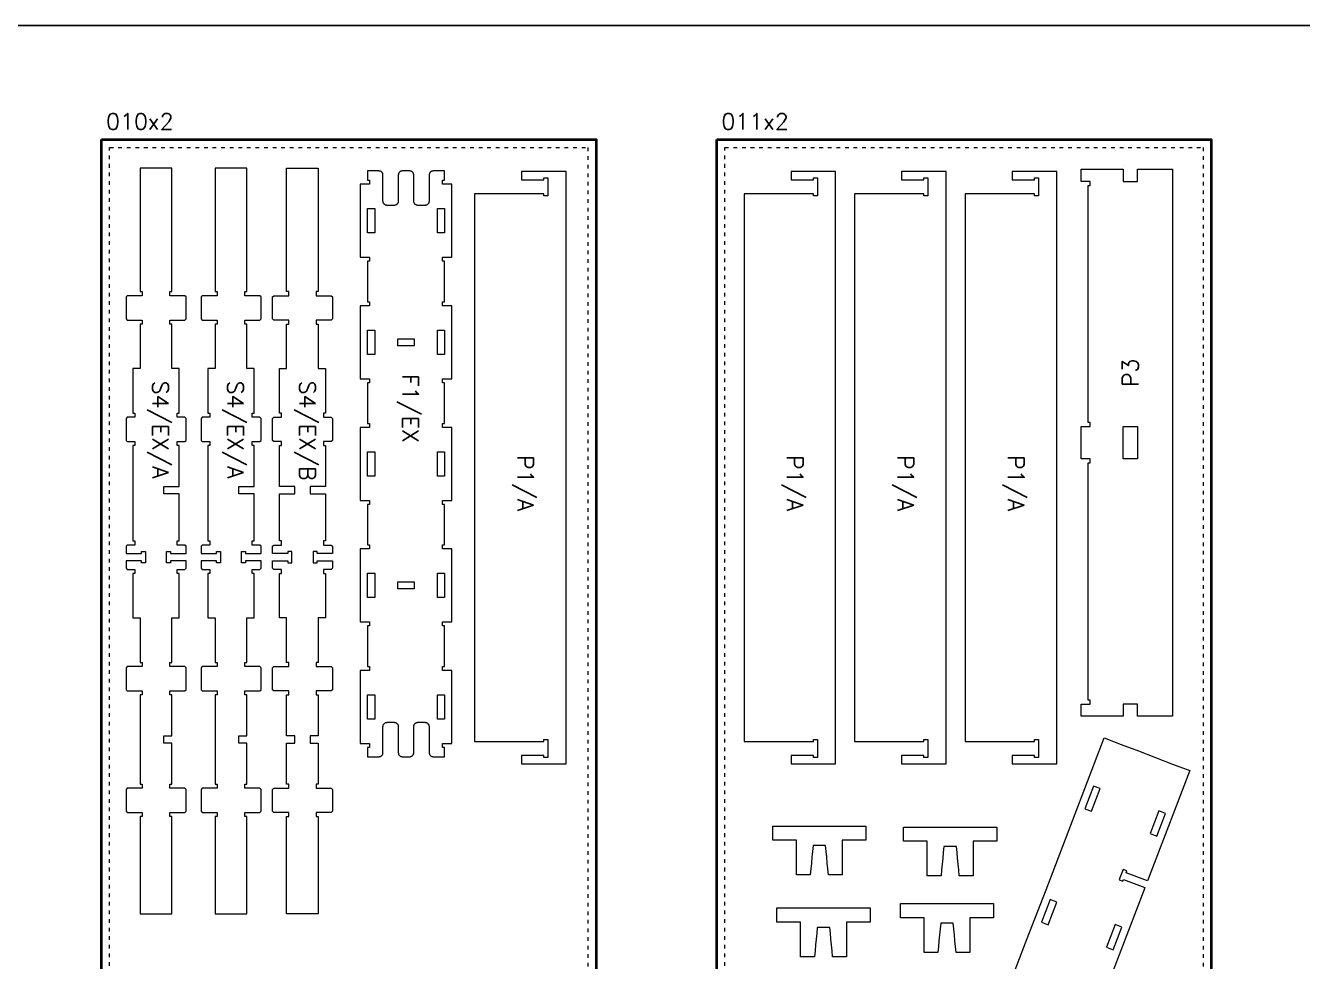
# Model space of a CAD drawing. Header units: millimetres. Extents: x 481 to 28351, y -1147 to 6765.
# Drawn here: x 16380 to 19530, y 4455 to 6765 of the extents above; entities that cross this region are included whole.
import ezdxf

# ---------------------------------------------------------------- set-up
doc = ezdxf.new("R2010")
doc.units = ezdxf.units.MM
doc.linetypes.add('DGN Style 5', pattern=[21.175771, 9.07533, -12.10044])
for name, color, linetype, lineweight in [('0_NOPRINT_TOLERANCE', 7, 'DGN Style 5', 0), ('BOARD_18MM_BIRCH-PLY', 73, 'Continuous', 40), ('CUTOUT_18MM_INSIDE', 151, 'Continuous', 0), ('CUTOUT_18MM_OUTSIDE', 201, 'Continuous', 0)]:
    doc.layers.add(name, color=color, linetype=linetype, lineweight=lineweight)
doc.layers.add('0_SHEET_BIRCHPLY_2440X1220', color=1, linetype='Continuous')
doc.layers.add('1_ANYTOOL_1MMDEEP_INSIDE', color=2, linetype='Continuous')
doc.styles.get("Standard").update_dxf_attribs({"font": 'romans.shx', "bigfont": 'hztxt.shx'})

msp = doc.modelspace()

# ---------------------------------------------------------------- linework, layer by layer
msp.add_lwpolyline([(480.7, 6764.9), (28350.7, 6764.9), (28350.7, 2878.4), (480.7, 2878.4)], close=True)
at = {"layer": '0_NOPRINT_TOLERANCE'}
for points in [[(16587.1, 6463.6), (17767.1, 6463.6), (17767.1, 4063.6), (16587.1, 4063.6)], [(16587.1, 6463.6), (17767.1, 6463.6), (17767.1, 4063.6), (16587.1, 4063.6)], [(18105.1, 6463.6), (19285.1, 6463.6), (19285.1, 4063.6), (18105.1, 4063.6)], [(18105.1, 6463.6), (19285.1, 6463.6), (19285.1, 4063.6), (18105.1, 4063.6)]]:
    msp.add_lwpolyline(points, close=True, dxfattribs=at)
at = {"layer": 'BOARD_18MM_BIRCH-PLY'}
for points in [[(16567.1, 6483.6), (17787.1, 6483.6), (17787.1, 4043.6), (16567.1, 4043.6), (16567.1, 6483.6)], [(18085.1, 6483.6), (19305.1, 6483.6), (19305.1, 4043.6), (18085.1, 4043.6), (18085.1, 6483.6)]]:
    msp.add_lwpolyline(points, dxfattribs=at)
at = {"layer": 'CUTOUT_18MM_INSIDE'}
for points in [[(17223.6, 6313.2), (17227.2, 6313.2), (17230.8, 6313.2), (17234.4, 6313.2), (17237.5, 6313.2), (17241.1, 6313.2), (17241.1, 6301.2), (17241.1, 6289.2), (17241.1, 6277.2), (17241.1, 6265.2), (17241.1, 6253.2), (17237.5, 6253.2), (17234.4, 6253.2), (17230.8, 6253.2), (17227.2, 6253.2), (17223.6, 6253.2), (17223.6, 6265.2), (17223.6, 6277.2), (17223.6, 6289.2), (17223.6, 6301.2)], [(17395.6, 6253.2), (17395.6, 6265.2), (17395.6, 6277.2), (17395.6, 6289.2), (17395.6, 6301.2), (17395.6, 6313.2), (17399.2, 6313.2), (17402.6, 6313.2), (17405.9, 6313.2), (17409.5, 6313.2), (17413.1, 6313.2), (17413.1, 6301.2), (17413.1, 6289.2), (17413.1, 6277.2), (17413.1, 6265.2), (17413.1, 6253.2), (17409.5, 6253.2), (17405.9, 6253.2), (17402.6, 6253.2), (17399.2, 6253.2)], [(17223.6, 6013.2), (17227.2, 6013.2), (17230.8, 6013.2), (17234.4, 6013.2), (17237.5, 6013.2), (17241.1, 6013.2), (17241.1, 6001.2), (17241.1, 5989.2), (17241.1, 5977.2), (17241.1, 5965.2), (17241.1, 5953.2), (17237.5, 5953.2), (17234.4, 5953.2), (17230.8, 5953.2), (17227.2, 5953.2), (17223.6, 5953.2), (17223.6, 5965.2), (17223.6, 5977.2), (17223.6, 5989.2), (17223.6, 6001.2)], [(17338.4, 5992), (17338.4, 5988.4), (17338.4, 5985), (17338.4, 5981.4), (17338.4, 5977.8), (17338.4, 5974.5), (17330.4, 5974.5), (17322.4, 5974.5), (17314.4, 5974.5), (17306.4, 5974.5), (17298.4, 5974.5), (17298.4, 5977.8), (17298.4, 5981.4), (17298.4, 5985), (17298.4, 5988.4), (17298.4, 5992), (17306.4, 5992), (17314.4, 5992), (17322.4, 5992), (17330.4, 5992)], [(17395.6, 5953.2), (17395.6, 5965.2), (17395.6, 5977.2), (17395.6, 5989.2), (17395.6, 6001.2), (17395.6, 6013.2), (17399.2, 6013.2), (17402.6, 6013.2), (17405.9, 6013.2), (17409.5, 6013.2), (17413.1, 6013.2), (17413.1, 6001.2), (17413.1, 5989.2), (17413.1, 5977.2), (17413.1, 5965.2), (17413.1, 5953.2), (17409.5, 5953.2), (17405.9, 5953.2), (17402.6, 5953.2), (17399.2, 5953.2)], [(19087.7, 5695.4), (19087.7, 5703.4), (19087.7, 5711.4), (19087.7, 5719.4), (19087.7, 5727.4), (19087.7, 5735.4), (19087.7, 5735.4), (19087.7, 5735.4), (19087.7, 5735.4), (19087.7, 5735.4), (19087.7, 5735.4), (19087.7, 5743.4), (19087.7, 5751.4), (19087.7, 5759.4), (19087.7, 5767.4), (19087.7, 5775.4), (19094.9, 5775.4), (19101.6, 5775.4), (19108.3, 5775.4), (19115.5, 5775.4), (19122.7, 5775.4), (19122.7, 5767.4), (19122.7, 5759.4), (19122.7, 5751.4), (19122.7, 5743.4), (19122.7, 5735.4), (19122.7, 5735.4), (19122.7, 5735.4), (19122.7, 5735.4), (19122.7, 5735.4), (19122.7, 5735.4), (19122.7, 5727.4), (19122.7, 5719.4), (19122.7, 5711.4), (19122.7, 5703.4), (19122.7, 5695.4), (19115.5, 5695.4), (19108.3, 5695.4), (19101.6, 5695.4), (19094.9, 5695.4)], [(17241.1, 5653.2), (17237.5, 5653.2), (17234.4, 5653.2), (17230.8, 5653.2), (17227.2, 5653.2), (17223.6, 5653.2), (17223.6, 5665.2), (17223.6, 5677.2), (17223.6, 5689.2), (17223.6, 5701.2), (17223.6, 5713.2), (17227.2, 5713.2), (17230.8, 5713.2), (17234.4, 5713.2), (17237.5, 5713.2), (17241.1, 5713.2), (17241.1, 5707.2), (17241.1, 5701.2), (17241.1, 5695.2), (17241.1, 5689.2), (17241.1, 5683.2), (17241.1, 5677.2), (17241.1, 5671.2), (17241.1, 5665.2), (17241.1, 5659.2)], [(17395.6, 5713.2), (17399.2, 5713.2), (17402.6, 5713.2), (17405.9, 5713.2), (17409.5, 5713.2), (17413.1, 5713.2), (17413.1, 5701.2), (17413.1, 5689.2), (17413.1, 5677.2), (17413.1, 5665.2), (17413.1, 5653.2), (17409.5, 5653.2), (17405.9, 5653.2), (17402.6, 5653.2), (17399.2, 5653.2), (17395.6, 5653.2), (17395.6, 5659.2), (17395.6, 5665.2), (17395.6, 5671.2), (17395.6, 5677.2), (17395.6, 5683.2), (17395.6, 5689.2), (17395.6, 5695.2), (17395.6, 5701.2), (17395.6, 5707.2)], [(17241.1, 5413.2), (17241.1, 5401.2), (17241.1, 5389.2), (17241.1, 5377.2), (17241.1, 5365.2), (17241.1, 5353.2), (17237.5, 5353.2), (17234.4, 5353.2), (17230.8, 5353.2), (17227.2, 5353.2), (17223.6, 5353.2), (17223.6, 5365.2), (17223.6, 5377.2), (17223.6, 5389.2), (17223.6, 5401.2), (17223.6, 5413.2), (17227.2, 5413.2), (17230.8, 5413.2), (17234.4, 5413.2), (17237.5, 5413.2)], [(17298.4, 5392), (17306.4, 5392), (17314.4, 5392), (17322.4, 5392), (17330.4, 5392), (17338.4, 5392), (17338.4, 5388.4), (17338.4, 5385), (17338.4, 5381.7), (17338.4, 5378.1), (17338.4, 5374.5), (17330.4, 5374.5), (17322.4, 5374.5), (17314.4, 5374.5), (17306.4, 5374.5), (17298.4, 5374.5), (17298.4, 5378.1), (17298.4, 5381.7), (17298.4, 5385), (17298.4, 5388.4)], [(17413.1, 5353.2), (17409.5, 5353.2), (17405.9, 5353.2), (17402.6, 5353.2), (17399.2, 5353.2), (17395.6, 5353.2), (17395.6, 5365.2), (17395.6, 5377.2), (17395.6, 5389.2), (17395.6, 5401.2), (17395.6, 5413.2), (17399.2, 5413.2), (17402.6, 5413.2), (17405.9, 5413.2), (17409.5, 5413.2), (17413.1, 5413.2), (17413.1, 5401.2), (17413.1, 5389.2), (17413.1, 5377.2), (17413.1, 5365.2)], [(17241.1, 5113.2), (17241.1, 5101.2), (17241.1, 5089.2), (17241.1, 5077.2), (17241.1, 5065.2), (17241.1, 5053.2), (17237.5, 5053.2), (17234.4, 5053.2), (17230.8, 5053.2), (17227.2, 5053.2), (17223.6, 5053.2), (17223.6, 5065.2), (17223.6, 5077.2), (17223.6, 5089.2), (17223.6, 5101.2), (17223.6, 5113.2), (17227.2, 5113.2), (17230.8, 5113.2), (17234.4, 5113.2), (17237.5, 5113.2)], [(17413.1, 5053.2), (17409.5, 5053.2), (17405.9, 5053.2), (17402.6, 5053.2), (17399.2, 5053.2), (17395.6, 5053.2), (17395.6, 5065.2), (17395.6, 5077.2), (17395.6, 5089.2), (17395.6, 5101.2), (17395.6, 5113.2), (17399.2, 5113.2), (17402.6, 5113.2), (17405.9, 5113.2), (17409.5, 5113.2), (17413.1, 5113.2), (17413.1, 5101.2), (17413.1, 5089.2), (17413.1, 5077.2), (17413.1, 5065.2)], [(19009.8, 4825.9), (19031.2, 4882), (19014.9, 4888.2), (18993.4, 4832.2), (19009.8, 4825.9)], [(19170.4, 4764.4), (19191.8, 4820.5), (19175.5, 4826.7), (19154, 4770.7), (19170.4, 4764.4)], [(18902.5, 4545.8), (18923.9, 4601.8), (18907.6, 4608.1), (18886.1, 4552.1), (18902.5, 4545.8)], [(19063.1, 4484.2), (19084.5, 4540.2), (19068.2, 4546.5), (19046.7, 4490.4), (19063.1, 4484.2)]]:
    msp.add_lwpolyline(points, close=True, dxfattribs=at)
at = {"layer": 'CUTOUT_18MM_OUTSIDE'}
for points in [[(16701.5, 6412.6), (16662.5, 6412.6), (16662.5, 6108.2), (16667.5, 6108.2), (16667.5, 6098.2), (16630.5, 6098.2), (16627.5, 6095.2), (16627.5, 6041.2), (16630.5, 6038.2), (16667.5, 6038.2), (16667.5, 6028.2), (16662.5, 6028.2), (16662.5, 5918.2), (16644.5, 5918.2), (16644.5, 5808.2), (16649.5, 5808.2), (16649.5, 5798.2), (16630.5, 5798.2), (16627.5, 5795.2), (16627.5, 5741.2), (16630.5, 5738.2), (16649.5, 5738.2), (16649.5, 5728.2), (16644.5, 5728.2), (16644.5, 5656), (16644.5, 5627.3), (16644.5, 5609.3), (16644.5, 5581.4), (16644.5, 5492.9), (16649.5, 5492.9), (16649.5, 5482.9), (16630.5, 5482.9), (16627.5, 5479.9), (16627.5, 5461.6), (16665.5, 5461.6), (16665.5, 5466.6), (16675.5, 5466.6), (16675.5, 5439.1), (16665.5, 5439.1), (16665.5, 5444.1), (16627.5, 5444.1), (16627.5, 5425.9), (16630.5, 5422.9), (16649.5, 5422.9), (16649.5, 5412.9), (16644.5, 5412.9), (16644.5, 5302.9), (16662.5, 5302.9), (16662.5, 5192.9), (16667.5, 5192.9), (16667.5, 5182.9), (16630.5, 5182.9), (16627.5, 5179.9), (16627.5, 5125.9), (16630.5, 5122.9), (16667.5, 5122.9), (16667.5, 5112.9), (16662.5, 5112.9), (16662.5, 5022.5), (16662.5, 5022.5), (16662.5, 5010.3), (16662.5, 4994), (16662.5, 4892.9), (16667.5, 4892.9), (16667.5, 4882.9), (16630.5, 4882.9), (16627.5, 4879.9), (16627.5, 4825.9), (16630.5, 4822.9), (16667.5, 4822.9), (16667.5, 4812.9), (16662.5, 4812.9), (16662.5, 4573.1), (16701.5, 4573.1), (16740.5, 4573.1), (16740.5, 4812.9), (16735.5, 4812.9), (16735.5, 4822.9), (16772.5, 4822.9), (16775.5, 4825.9), (16775.5, 4879.9), (16772.5, 4882.9), (16735.5, 4882.9), (16735.5, 4892.9), (16740.5, 4892.9), (16740.5, 4994.2), (16720.5, 4994.2), (16720.5, 5011.7), (16740.5, 5011.7), (16740.5, 5112.9), (16735.5, 5112.9), (16735.5, 5122.9), (16772.5, 5122.9), (16775.5, 5125.9), (16775.5, 5179.9), (16772.5, 5182.9), (16735.5, 5182.9), (16735.5, 5192.9), (16740.5, 5192.9), (16740.5, 5302.9), (16758.5, 5302.9), (16758.5, 5412.9), (16753.5, 5412.9), (16753.5, 5422.9), (16772.5, 5422.9), (16775.5, 5425.9), (16775.5, 5444.1), (16737.5, 5444.1), (16737.5, 5439.1), (16727.5, 5439.1), (16727.5, 5466.6), (16737.5, 5466.6), (16737.5, 5461.6), (16775.5, 5461.6), (16775.5, 5479.9), (16772.5, 5482.9), (16753.5, 5482.9), (16753.5, 5492.9), (16758.5, 5492.9), (16758.5, 5609.5), (16720.5, 5609.5), (16720.5, 5627), (16758.5, 5627), (16758.5, 5728.2), (16753.5, 5728.2), (16753.5, 5738.2), (16772.5, 5738.2), (16775.5, 5741.2), (16775.5, 5795.2), (16772.5, 5798.2), (16753.5, 5798.2), (16753.5, 5808.2), (16758.5, 5808.2), (16758.5, 5918.2), (16740.5, 5918.2), (16740.5, 6028.2), (16735.5, 6028.2), (16735.5, 6038.2), (16772.5, 6038.2), (16775.5, 6041.2), (16775.5, 6095.2), (16772.5, 6098.2), (16735.5, 6098.2), (16735.5, 6108.2), (16740.5, 6108.2), (16740.5, 6412.6), (16701.5, 6412.6)], [(16886.5, 6412.6), (16847.5, 6412.6), (16847.5, 6108.2), (16852.5, 6108.2), (16852.5, 6098.2), (16815.5, 6098.2), (16812.5, 6095.2), (16812.5, 6041.2), (16815.5, 6038.2), (16852.5, 6038.2), (16852.5, 6028.2), (16847.5, 6028.2), (16847.5, 5918.2), (16829.5, 5918.2), (16829.5, 5808.2), (16834.5, 5808.2), (16834.5, 5798.2), (16815.5, 5798.2), (16812.5, 5795.2), (16812.5, 5741.2), (16815.5, 5738.2), (16834.5, 5738.2), (16834.5, 5728.2), (16829.5, 5728.2), (16829.5, 5656), (16829.5, 5627.3), (16829.5, 5609.3), (16829.5, 5581.4), (16829.5, 5492.9), (16834.5, 5492.9), (16834.5, 5482.9), (16815.5, 5482.9), (16812.5, 5479.9), (16812.5, 5461.6), (16850.5, 5461.6), (16850.5, 5466.6), (16860.5, 5466.6), (16860.5, 5439.1), (16850.5, 5439.1), (16850.5, 5444.1), (16812.5, 5444.1), (16812.5, 5425.9), (16815.5, 5422.9), (16834.5, 5422.9), (16834.5, 5412.9), (16829.5, 5412.9), (16829.5, 5302.9), (16847.5, 5302.9), (16847.5, 5192.9), (16852.5, 5192.9), (16852.5, 5182.9), (16815.5, 5182.9), (16812.5, 5179.9), (16812.5, 5125.9), (16815.5, 5122.9), (16852.5, 5122.9), (16852.5, 5112.9), (16847.5, 5112.9), (16847.5, 5022.5), (16847.5, 5022.5), (16847.5, 5010.3), (16847.5, 4994), (16847.5, 4892.9), (16852.5, 4892.9), (16852.5, 4882.9), (16815.5, 4882.9), (16812.5, 4879.9), (16812.5, 4825.9), (16815.5, 4822.9), (16852.5, 4822.9), (16852.5, 4812.9), (16847.5, 4812.9), (16847.5, 4573.1), (16886.5, 4573.1), (16925.5, 4573.1), (16925.5, 4812.9), (16920.5, 4812.9), (16920.5, 4822.9), (16957.5, 4822.9), (16960.5, 4825.9), (16960.5, 4879.9), (16957.5, 4882.9), (16920.5, 4882.9), (16920.5, 4892.9), (16925.5, 4892.9), (16925.5, 4994.2), (16905.5, 4994.2), (16905.5, 5011.7), (16925.5, 5011.7), (16925.5, 5112.9), (16920.5, 5112.9), (16920.5, 5122.9), (16957.5, 5122.9), (16960.5, 5125.9), (16960.5, 5179.9), (16957.5, 5182.9), (16920.5, 5182.9), (16920.5, 5192.9), (16925.5, 5192.9), (16925.5, 5302.9), (16943.5, 5302.9), (16943.5, 5412.9), (16938.5, 5412.9), (16938.5, 5422.9), (16957.5, 5422.9), (16960.5, 5425.9), (16960.5, 5444.1), (16922.5, 5444.1), (16922.5, 5439.1), (16912.5, 5439.1), (16912.5, 5466.6), (16922.5, 5466.6), (16922.5, 5461.6), (16960.5, 5461.6), (16960.5, 5479.9), (16957.5, 5482.9), (16938.5, 5482.9), (16938.5, 5492.9), (16943.5, 5492.9), (16943.5, 5609.5), (16905.5, 5609.5), (16905.5, 5627), (16943.5, 5627), (16943.5, 5728.2), (16938.5, 5728.2), (16938.5, 5738.2), (16957.5, 5738.2), (16960.5, 5741.2), (16960.5, 5795.2), (16957.5, 5798.2), (16938.5, 5798.2), (16938.5, 5808.2), (16943.5, 5808.2), (16943.5, 5918.2), (16925.5, 5918.2), (16925.5, 6028.2), (16920.5, 6028.2), (16920.5, 6038.2), (16957.5, 6038.2), (16960.5, 6041.2), (16960.5, 6095.2), (16957.5, 6098.2), (16920.5, 6098.2), (16920.5, 6108.2), (16925.5, 6108.2), (16925.5, 6412.6), (16886.5, 6412.6)], [(17005.8, 5609.5), (17043.8, 5609.5), (17043.8, 5627), (17005.8, 5627), (17005.8, 5627.3), (17005.8, 5656), (17005.8, 5728.2), (17010.8, 5728.2), (17010.8, 5738.2), (16991.8, 5738.2), (16988.8, 5741.2), (16988.8, 5795.2), (16991.8, 5798.2), (17010.8, 5798.2), (17010.8, 5808.2), (17005.8, 5808.2), (17005.8, 5918.2), (17023.8, 5918.2), (17023.8, 6028.2), (17028.8, 6028.2), (17028.8, 6038.2), (16991.8, 6038.2), (16988.8, 6041.2), (16988.8, 6095.2), (16991.8, 6098.2), (17028.8, 6098.2), (17028.8, 6108.2), (17023.8, 6108.2), (17023.8, 6412.6), (17062.8, 6412.6), (17062.8, 6412.6), (17101.8, 6412.6), (17101.8, 6108.2), (17096.8, 6108.2), (17096.8, 6098.2), (17133.8, 6098.2), (17136.8, 6095.2), (17136.8, 6041.2), (17133.8, 6038.2), (17096.8, 6038.2), (17096.8, 6028.2), (17101.8, 6028.2), (17101.8, 5918.2), (17119.8, 5918.2), (17119.8, 5808.2), (17114.8, 5808.2), (17114.8, 5798.2), (17133.8, 5798.2), (17136.8, 5795.2), (17136.8, 5741.2), (17133.8, 5738.2), (17114.8, 5738.2), (17114.8, 5728.2), (17119.8, 5728.2), (17119.8, 5627), (17081.8, 5627), (17081.8, 5609.5), (17119.8, 5609.5), (17119.8, 5492.9), (17114.8, 5492.9), (17114.8, 5482.9), (17133.8, 5482.9), (17136.8, 5479.9), (17136.8, 5461.6), (17098.8, 5461.6), (17098.8, 5466.6), (17088.8, 5466.6), (17088.8, 5439.1), (17098.8, 5439.1), (17098.8, 5444.1), (17136.8, 5444.1), (17136.8, 5425.9), (17133.8, 5422.9), (17114.8, 5422.9), (17114.8, 5412.9), (17119.8, 5412.9), (17119.8, 5302.9), (17101.8, 5302.9), (17101.8, 5192.9), (17096.8, 5192.9), (17096.8, 5182.9), (17133.8, 5182.9), (17136.8, 5179.9), (17136.8, 5125.9), (17133.8, 5122.9), (17096.8, 5122.9), (17096.8, 5112.9), (17101.8, 5112.9), (17101.8, 5011.7), (17081.8, 5011.7), (17081.8, 4994.2), (17101.8, 4994.2), (17101.8, 4892.9), (17096.8, 4892.9), (17096.8, 4882.9), (17133.8, 4882.9), (17136.8, 4879.9), (17136.8, 4825.9), (17133.8, 4822.9), (17096.8, 4822.9), (17096.8, 4812.9), (17101.8, 4812.9), (17101.8, 4573.1), (17062.8, 4573.1), (17023.8, 4573.1), (17023.8, 4812.9), (17028.8, 4812.9), (17028.8, 4822.9), (16991.8, 4822.9), (16988.8, 4825.9), (16988.8, 4879.9), (16991.8, 4882.9), (17028.8, 4882.9), (17028.8, 4892.9), (17023.8, 4892.9), (17023.8, 4994), (17023.8, 4994.2), (17043.8, 4994.2), (17043.8, 5011.7), (17023.8, 5011.7), (17023.8, 5022.5), (17023.8, 5022.5), (17023.8, 5112.9), (17028.8, 5112.9), (17028.8, 5122.9), (16991.8, 5122.9), (16988.8, 5125.9), (16988.8, 5179.9), (16991.8, 5182.9), (17028.8, 5182.9), (17028.8, 5192.9), (17023.8, 5192.9), (17023.8, 5302.9), (17005.8, 5302.9), (17005.8, 5412.9), (17010.8, 5412.9), (17010.8, 5422.9), (16991.8, 5422.9), (16988.8, 5425.9), (16988.8, 5444.1), (17026.8, 5444.1), (17026.8, 5439.1), (17036.8, 5439.1), (17036.8, 5466.6), (17026.8, 5466.6), (17026.8, 5461.6), (16988.8, 5461.6), (16988.8, 5479.9), (16991.8, 5482.9), (17010.8, 5482.9), (17010.8, 5492.9), (17005.8, 5492.9), (17005.8, 5581.4), (17005.8, 5609.3), (17005.8, 5609.5)], [(17223.4, 5783.2), (17224.4, 5783.2), (17225.4, 5783.2), (17226.4, 5783.2), (17227.4, 5783.2), (17228.4, 5783.2), (17228.4, 5781.2), (17228.4, 5779.2), (17228.4, 5777.2), (17228.4, 5775.2), (17228.4, 5773.2), (17223.8, 5773.2), (17219.2, 5773.2), (17214.6, 5773.2), (17210, 5773.2), (17205.4, 5773.2), (17205.4, 5737.2), (17205.4, 5701.2), (17205.4, 5665.2), (17205.4, 5629.2), (17205.4, 5593.2), (17210, 5593.2), (17214.6, 5593.2), (17219.2, 5593.2), (17223.8, 5593.2), (17228.4, 5593.2), (17228.4, 5591.2), (17228.4, 5589.2), (17228.4, 5587.2), (17228.4, 5585.2), (17228.4, 5583.2), (17227.4, 5583.2), (17226.4, 5583.2), (17225.4, 5583.2), (17224.4, 5583.2), (17223.4, 5583.2), (17223.4, 5573.2), (17223.4, 5563.2), (17223.4, 5553.2), (17223.4, 5543.2), (17223.4, 5533.2), (17223.4, 5523.2), (17223.4, 5513.2), (17223.4, 5503.2), (17223.4, 5493.2), (17223.4, 5483.2), (17224.4, 5483.2), (17225.4, 5483.2), (17226.4, 5483.2), (17227.4, 5483.2), (17228.4, 5483.2), (17228.4, 5481.2), (17228.4, 5479.2), (17228.4, 5477.2), (17228.4, 5475.2), (17228.4, 5473.2), (17223.8, 5473.2), (17219.2, 5473.2), (17214.6, 5473.2), (17210, 5473.2), (17205.4, 5473.2), (17205.4, 5437.2), (17205.4, 5401.2), (17205.4, 5365.2), (17205.4, 5329.2), (17205.4, 5293.2), (17210, 5293.2), (17214.6, 5293.2), (17219.2, 5293.2), (17223.8, 5293.2), (17228.4, 5293.2), (17228.4, 5291.2), (17228.4, 5289.2), (17228.4, 5287.2), (17228.4, 5285.2), (17228.4, 5283.2), (17227.4, 5283.2), (17226.4, 5283.2), (17225.4, 5283.2), (17224.4, 5283.2), (17223.4, 5283.2), (17223.4, 5263.2), (17223.4, 5243.2), (17223.4, 5223.2), (17223.4, 5203.2), (17223.4, 5183.2), (17224.4, 5183.2), (17225.4, 5183.2), (17226.4, 5183.2), (17227.4, 5183.2), (17228.4, 5183.2), (17228.4, 5181.2), (17228.4, 5179.2), (17228.4, 5177.2), (17228.4, 5175.2), (17228.4, 5173.2), (17223.8, 5173.2), (17219.2, 5173.2), (17214.6, 5173.2), (17210, 5173.2), (17205.4, 5173.2), (17205.4, 5137.2), (17205.4, 5101.2), (17205.4, 5065.2), (17205.4, 5029.2), (17205.4, 4993.2), (17210, 4993.2), (17214.6, 4993.2), (17219.2, 4993.2), (17223.8, 4993.2), (17228.4, 4993.2), (17228.4, 4991.2), (17228.4, 4989.2), (17228.4, 4987.2), (17228.4, 4985.2), (17228.4, 4983.2), (17227.4, 4983.2), (17226.4, 4983.2), (17225.4, 4983.2), (17224.4, 4983.2), (17223.4, 4983.2), (17223.4, 4978.7), (17223.4, 4974.1), (17223.4, 4969.6), (17223.4, 4965), (17223.4, 4960.5), (17229, 4960.5), (17234.7, 4960.5), (17240.3, 4960.5), (17246, 4960.5), (17251.6, 4960.5), (17252.3, 4960.6), (17253.1, 4960.8), (17253.8, 4960.9), (17254.5, 4961), (17255.2, 4961.2), (17255.9, 4961.6), (17256.6, 4962), (17257.2, 4962.5), (17257.9, 4962.9), (17258.6, 4963.3), (17259, 4964), (17259.4, 4964.7), (17259.9, 4965.3), (17260.3, 4966), (17260.7, 4966.7), (17260.9, 4967.4), (17261, 4968.1), (17261.2, 4968.8), (17261.3, 4969.6), (17261.4, 4970.3), (17261.4, 4983.3), (17261.4, 4996.3), (17261.4, 5009.3), (17261.4, 5022.3), (17261.4, 5035.3), (17261.6, 5036), (17261.7, 5036.8), (17261.9, 5037.5), (17262, 5038.3), (17262.1, 5039), (17262.6, 5039.7), (17263.1, 5040.4), (17263.5, 5041.1), (17264, 5041.8), (17264.4, 5042.5), (17265.1, 5042.9), (17265.8, 5043.4), (17266.5, 5043.9), (17267.2, 5044.3), (17267.9, 5044.8), (17268.6, 5044.9), (17269.4, 5045), (17270.1, 5045.2), (17270.9, 5045.3), (17271.6, 5045.5), (17275.1, 5045.5), (17278.6, 5045.5), (17282.1, 5045.5), (17285.6, 5045.5), (17289.1, 5045.5), (17289.9, 5045.3), (17290.6, 5045.2), (17291.4, 5045), (17292.1, 5044.9), (17292.9, 5044.8), (17293.6, 5044.3), (17294.3, 5043.9), (17295, 5043.4), (17295.7, 5042.9), (17296.3, 5042.5), (17296.8, 5041.8), (17297.3, 5041.1), (17297.7, 5040.4), (17298.2, 5039.7), (17298.6, 5039), (17298.8, 5038.3), (17298.9, 5037.5), (17299, 5036.8), (17299.2, 5036), (17299.3, 5035.3), (17299.3, 5022.3), (17299.3, 5009.3), (17299.3, 4996.3), (17299.3, 4983.3), (17299.3, 4970.3), (17299.5, 4969.6), (17299.6, 4968.8), (17299.7, 4968.1), (17299.9, 4967.4), (17300, 4966.7), (17300.5, 4966), (17300.9, 4965.3), (17301.3, 4964.7), (17301.8, 4964), (17302.2, 4963.4), (17302.9, 4962.9), (17303.5, 4962.5), (17304.2, 4962), (17304.9, 4961.6), (17305.5, 4961.2), (17306.3, 4961), (17307, 4960.9), (17307.7, 4960.8), (17308.4, 4960.6), (17309.1, 4960.5), (17312.8, 4960.5), (17316.5, 4960.5), (17320.2, 4960.5), (17323.9, 4960.5), (17327.6, 4960.5), (17328.3, 4960.6), (17329.1, 4960.8), (17329.8, 4960.9), (17330.5, 4961), (17331.2, 4961.2), (17331.9, 4961.6), (17332.6, 4962), (17333.2, 4962.5), (17333.9, 4962.9), (17334.6, 4963.4), (17335, 4964), (17335.4, 4964.7), (17335.9, 4965.3), (17336.3, 4966), (17336.7, 4966.7), (17336.9, 4967.4), (17337, 4968.1), (17337.2, 4968.9), (17337.3, 4969.6), (17337.4, 4970.3), (17337.4, 4983.3), (17337.4, 4996.3), (17337.4, 5009.3), (17337.4, 5022.3), (17337.4, 5035.3), (17337.6, 5036), (17337.7, 5036.8), (17337.9, 5037.5), (17338, 5038.3), (17338.1, 5039), (17338.6, 5039.7), (17339, 5040.4), (17339.5, 5041.1), (17340, 5041.8), (17340.4, 5042.5), (17341.1, 5042.9), (17341.8, 5043.4), (17342.5, 5043.9), (17343.2, 5044.3), (17343.9, 5044.8), (17344.6, 5044.9), (17345.4, 5045.1), (17346.1, 5045.2), (17346.9, 5045.3), (17347.6, 5045.5), (17351.1, 5045.5), (17354.6, 5045.5), (17358.1, 5045.5), (17361.6, 5045.5), (17365.1, 5045.5), (17365.9, 5045.3), (17366.6, 5045.2), (17367.4, 5045), (17368.1, 5044.9), (17368.9, 5044.8), (17369.6, 5044.3), (17370.3, 5043.9), (17371, 5043.4), (17371.7, 5042.9), (17372.3, 5042.5), (17372.8, 5041.8), (17373.3, 5041.1), (17373.7, 5040.4), (17374.2, 5039.7), (17374.6, 5039), (17374.8, 5038.3), (17374.9, 5037.5), (17375, 5036.8), (17375.2, 5036), (17375.3, 5035.3), (17375.3, 5022.3), (17375.3, 5009.3), (17375.3, 4996.3), (17375.3, 4983.3), (17375.3, 4970.3), (17375.5, 4969.6), (17375.6, 4968.8), (17375.7, 4968.1), (17375.9, 4967.4), (17376, 4966.7), (17376.5, 4966), (17376.9, 4965.3), (17377.3, 4964.7), (17377.8, 4964), (17378.2, 4963.4), (17378.9, 4962.9), (17379.5, 4962.5), (17380.2, 4962), (17380.9, 4961.6), (17381.5, 4961.2), (17382.2, 4961), (17383, 4960.9), (17383.7, 4960.8), (17384.4, 4960.6), (17385.1, 4960.5), (17390.8, 4960.5), (17396.4, 4960.5), (17402.1, 4960.5), (17407.7, 4960.5), (17413.4, 4960.5), (17413.4, 4965), (17413.4, 4969.6), (17413.4, 4974.1), (17413.4, 4978.7), (17413.4, 4983.2), (17412.4, 4983.2), (17411.4, 4983.2), (17410.4, 4983.2), (17409.4, 4983.2), (17408.4, 4983.2), (17408.4, 4985.2), (17408.4, 4987.2), (17408.4, 4989.2), (17408.4, 4991.2), (17408.4, 4993.2), (17413, 4993.2), (17417.6, 4993.2), (17422.2, 4993.2), (17426.8, 4993.2), (17431.4, 4993.2), (17431.4, 5029.2), (17431.4, 5065.2), (17431.4, 5101.2), (17431.4, 5137.2), (17431.4, 5173.2), (17426.8, 5173.2), (17422.2, 5173.2), (17417.6, 5173.2), (17413, 5173.2), (17408.4, 5173.2), (17408.4, 5175.2), (17408.4, 5177.2), (17408.4, 5179.2), (17408.4, 5181.2), (17408.4, 5183.2), (17409.4, 5183.2), (17410.4, 5183.2), (17411.4, 5183.2), (17412.4, 5183.2), (17413.4, 5183.2), (17413.4, 5203.2), (17413.4, 5223.2), (17413.4, 5243.2), (17413.4, 5263.2), (17413.4, 5283.2), (17412.4, 5283.2), (17411.4, 5283.2), (17410.4, 5283.2), (17409.4, 5283.2), (17408.4, 5283.2), (17408.4, 5285.2), (17408.4, 5287.2), (17408.4, 5289.2), (17408.4, 5291.2), (17408.4, 5293.2), (17413, 5293.2), (17417.6, 5293.2), (17422.2, 5293.2), (17426.8, 5293.2), (17431.4, 5293.2), (17431.4, 5329.2), (17431.4, 5365.2), (17431.4, 5401.2), (17431.4, 5437.2), (17431.4, 5473.2), (17426.8, 5473.2), (17422.2, 5473.2), (17417.6, 5473.2), (17413, 5473.2), (17408.4, 5473.2), (17408.4, 5475.2), (17408.4, 5477.2), (17408.4, 5479.2), (17408.4, 5481.2), (17408.4, 5483.2), (17409.4, 5483.2), (17410.4, 5483.2), (17411.4, 5483.2), (17412.4, 5483.2), (17413.4, 5483.2), (17413.4, 5503.2), (17413.4, 5523.2), (17413.4, 5543.2), (17413.4, 5563.2), (17413.4, 5583.2), (17412.4, 5583.2), (17411.4, 5583.2), (17410.4, 5583.2), (17409.4, 5583.2), (17408.4, 5583.2), (17408.4, 5585.2), (17408.4, 5587.2), (17408.4, 5589.2), (17408.4, 5591.2), (17408.4, 5593.2), (17413, 5593.2), (17417.6, 5593.2), (17422.2, 5593.2), (17426.8, 5593.2), (17431.4, 5593.2), (17431.4, 5629.2), (17431.4, 5665.2), (17431.4, 5701.2), (17431.4, 5737.2), (17431.4, 5773.2), (17426.8, 5773.2), (17422.2, 5773.2), (17417.6, 5773.2), (17413, 5773.2), (17408.4, 5773.2), (17408.4, 5775.2), (17408.4, 5777.2), (17408.4, 5779.2), (17408.4, 5781.2), (17408.4, 5783.2), (17409.4, 5783.2), (17410.4, 5783.2), (17411.4, 5783.2), (17412.4, 5783.2), (17413.4, 5783.2), (17413.4, 5803.2), (17413.4, 5823.2), (17413.4, 5843.2), (17413.4, 5863.2), (17413.4, 5883.2), (17412.4, 5883.2), (17411.4, 5883.2), (17410.4, 5883.2), (17409.4, 5883.2), (17408.4, 5883.2), (17408.4, 5885.2), (17408.4, 5887.2), (17408.4, 5889.2), (17408.4, 5891.2), (17408.4, 5893.2), (17413, 5893.2), (17417.6, 5893.2), (17422.2, 5893.2), (17426.8, 5893.2), (17431.4, 5893.2), (17431.4, 5929.2), (17431.4, 5965.2), (17431.4, 6001.2), (17431.4, 6037.2), (17431.4, 6073.2), (17426.8, 6073.2), (17422.2, 6073.2), (17417.6, 6073.2), (17413, 6073.2), (17408.4, 6073.2), (17408.4, 6075.2), (17408.4, 6077.2), (17408.4, 6079.2), (17408.4, 6081.2), (17408.4, 6083.2), (17409.4, 6083.2), (17410.4, 6083.2), (17411.4, 6083.2), (17412.4, 6083.2), (17413.4, 6083.2), (17413.4, 6103.2), (17413.4, 6123.2), (17413.4, 6143.2), (17413.4, 6163.2), (17413.4, 6183.2), (17412.4, 6183.2), (17411.4, 6183.2), (17410.4, 6183.2), (17409.4, 6183.2), (17408.4, 6183.2), (17408.4, 6185.2), (17408.4, 6187.2), (17408.4, 6189.2), (17408.4, 6191.2), (17408.4, 6193.2), (17413, 6193.2), (17417.6, 6193.2), (17422.2, 6193.2), (17426.8, 6193.2), (17431.4, 6193.2), (17431.4, 6229.2), (17431.4, 6265.2), (17431.4, 6301.2), (17431.4, 6337.2), (17431.4, 6373.2), (17426.8, 6373.2), (17422.2, 6373.2), (17417.6, 6373.2), (17413, 6373.2), (17408.4, 6373.2), (17408.4, 6375.2), (17408.4, 6377.2), (17408.4, 6379.2), (17408.4, 6381.2), (17408.4, 6383.2), (17409.4, 6383.2), (17410.4, 6383.2), (17411.4, 6383.2), (17412.4, 6383.2), (17413.4, 6383.2), (17413.4, 6387.8), (17413.4, 6392.3), (17413.4, 6396.9), (17413.4, 6401.4), (17413.4, 6406), (17407.7, 6406), (17402.1, 6406), (17396.4, 6406), (17390.8, 6406), (17385.1, 6406), (17384.4, 6405.8), (17383.7, 6405.7), (17383, 6405.6), (17382.2, 6405.4), (17381.5, 6405.3), (17380.9, 6404.8), (17380.2, 6404.4), (17379.5, 6404), (17378.9, 6403.5), (17378.2, 6403.1), (17377.8, 6402.4), (17377.3, 6401.8), (17376.9, 6401.1), (17376.5, 6400.4), (17376, 6399.8), (17375.9, 6399.1), (17375.7, 6398.3), (17375.6, 6397.6), (17375.5, 6396.9), (17375.3, 6396.1), (17375.3, 6383.1), (17375.3, 6370.1), (17375.3, 6357.1), (17375.3, 6344.1), (17375.3, 6331.2), (17375.2, 6330.4), (17375, 6329.7), (17374.9, 6328.9), (17374.8, 6328.2), (17374.6, 6327.4), (17374.2, 6326.7), (17373.7, 6326), (17373.3, 6325.3), (17372.8, 6324.6), (17372.3, 6324), (17371.7, 6323.5), (17371, 6323), (17370.3, 6322.6), (17369.6, 6322.1), (17368.9, 6321.7), (17368.1, 6321.5), (17367.4, 6321.4), (17366.6, 6321.3), (17365.9, 6321.1), (17365.1, 6321), (17361.6, 6321), (17358.1, 6321), (17354.6, 6321), (17351.1, 6321), (17347.6, 6321), (17346.9, 6321.1), (17346.1, 6321.3), (17345.4, 6321.4), (17344.6, 6321.5), (17343.9, 6321.7), (17343.2, 6322.1), (17342.5, 6322.6), (17341.8, 6323), (17341.1, 6323.5), (17340.4, 6324), (17340, 6324.6), (17339.5, 6325.3), (17339, 6326), (17338.6, 6326.7), (17338.1, 6327.4), (17338, 6328.2), (17337.9, 6328.9), (17337.7, 6329.7), (17337.6, 6330.4), (17337.4, 6331.1), (17337.4, 6344.1), (17337.4, 6357.1), (17337.4, 6370.1), (17337.4, 6383.1), (17337.4, 6396.1), (17337.3, 6396.9), (17337.2, 6397.6), (17337, 6398.3), (17336.9, 6399), (17336.7, 6399.8), (17336.3, 6400.4), (17335.9, 6401.1), (17335.4, 6401.8), (17335, 6402.4), (17334.6, 6403.1), (17333.9, 6403.5), (17333.2, 6404), (17332.6, 6404.4), (17331.9, 6404.8), (17331.2, 6405.3), (17330.5, 6405.4), (17329.8, 6405.6), (17329.1, 6405.7), (17328.3, 6405.8), (17327.6, 6406), (17323.9, 6406), (17320.2, 6406), (17316.5, 6406), (17312.8, 6406), (17309.1, 6406), (17308.4, 6405.8), (17307.7, 6405.7), (17307, 6405.6), (17306.3, 6405.4), (17305.5, 6405.3), (17304.9, 6404.8), (17304.2, 6404.4), (17303.5, 6404), (17302.9, 6403.5), (17302.2, 6403.1), (17301.8, 6402.4), (17301.3, 6401.8), (17300.9, 6401.1), (17300.5, 6400.4), (17300, 6399.8), (17299.9, 6399.1), (17299.7, 6398.3), (17299.6, 6397.6), (17299.5, 6396.9), (17299.3, 6396.2), (17299.3, 6383.2), (17299.3, 6370.2), (17299.3, 6357.2), (17299.3, 6344.2), (17299.3, 6331.2), (17299.2, 6330.4), (17299, 6329.7), (17298.9, 6328.9), (17298.8, 6328.2), (17298.6, 6327.4), (17298.2, 6326.7), (17297.7, 6326), (17297.3, 6325.3), (17296.8, 6324.6), (17296.3, 6324), (17295.7, 6323.5), (17295, 6323), (17294.3, 6322.6), (17293.6, 6322.1), (17292.9, 6321.7), (17292.1, 6321.5), (17291.4, 6321.4), (17290.6, 6321.3), (17289.9, 6321.1), (17289.1, 6321), (17285.6, 6321), (17282.1, 6321), (17278.6, 6321), (17275.1, 6321), (17271.6, 6321), (17270.9, 6321.1), (17270.1, 6321.3), (17269.4, 6321.4), (17268.6, 6321.5), (17267.9, 6321.7), (17267.2, 6322.1), (17266.5, 6322.6), (17265.8, 6323), (17265.1, 6323.5), (17264.4, 6324), (17264, 6324.6), (17263.5, 6325.3), (17263.1, 6326), (17262.6, 6326.7), (17262.1, 6327.4), (17262, 6328.2), (17261.9, 6328.9), (17261.7, 6329.7), (17261.6, 6330.4), (17261.4, 6331.2), (17261.4, 6344.2), (17261.4, 6357.2), (17261.4, 6370.2), (17261.4, 6383.2), (17261.4, 6396.2), (17261.3, 6396.9), (17261.2, 6397.6), (17261, 6398.3), (17260.9, 6399.1), (17260.7, 6399.8), (17260.3, 6400.4), (17259.9, 6401.1), (17259.4, 6401.8), (17259, 6402.4), (17258.6, 6403.1), (17257.9, 6403.5), (17257.2, 6404), (17256.6, 6404.4), (17255.9, 6404.8), (17255.2, 6405.3), (17254.5, 6405.4), (17253.8, 6405.6), (17253.1, 6405.7), (17252.3, 6405.8), (17251.6, 6406), (17246, 6406), (17240.3, 6406), (17234.7, 6406), (17229, 6406), (17223.4, 6406), (17223.4, 6401.4), (17223.4, 6396.9), (17223.4, 6392.3), (17223.4, 6387.8), (17223.4, 6383.2), (17224.4, 6383.2), (17225.4, 6383.2), (17226.4, 6383.2), (17227.4, 6383.2), (17228.4, 6383.2), (17228.4, 6381.2), (17228.4, 6379.2), (17228.4, 6377.2), (17228.4, 6375.2), (17228.4, 6373.2), (17223.8, 6373.2), (17219.2, 6373.2), (17214.6, 6373.2), (17210, 6373.2), (17205.4, 6373.2), (17205.4, 6337.2), (17205.4, 6301.2), (17205.4, 6265.2), (17205.4, 6229.2), (17205.4, 6193.2), (17210, 6193.2), (17214.6, 6193.2), (17219.2, 6193.2), (17223.8, 6193.2), (17228.4, 6193.2), (17228.4, 6191.2), (17228.4, 6189.2), (17228.4, 6187.2), (17228.4, 6185.2), (17228.4, 6183.2), (17227.4, 6183.2), (17226.4, 6183.2), (17225.4, 6183.2), (17224.4, 6183.2), (17223.4, 6183.2), (17223.4, 6163.2), (17223.4, 6143.2), (17223.4, 6123.2), (17223.4, 6103.2), (17223.4, 6083.2), (17224.4, 6083.2), (17225.4, 6083.2), (17226.4, 6083.2), (17227.4, 6083.2), (17228.4, 6083.2), (17228.4, 6081.2), (17228.4, 6079.2), (17228.4, 6077.2), (17228.4, 6075.2), (17228.4, 6073.2), (17223.8, 6073.2), (17219.2, 6073.2), (17214.6, 6073.2), (17210, 6073.2), (17205.4, 6073.2), (17205.4, 6037.2), (17205.4, 6001.2), (17205.4, 5965.2), (17205.4, 5929.2), (17205.4, 5893.2), (17210, 5893.2), (17214.6, 5893.2), (17219.2, 5893.2), (17223.8, 5893.2), (17228.4, 5893.2), (17228.4, 5891.2), (17228.4, 5889.2), (17228.4, 5887.2), (17228.4, 5885.2), (17228.4, 5883.2), (17227.4, 5883.2), (17226.4, 5883.2), (17225.4, 5883.2), (17224.4, 5883.2), (17223.4, 5883.2), (17223.4, 5863.2), (17223.4, 5843.2), (17223.4, 5823.2), (17223.4, 5803.2)], [(17487.4, 5133.8), (17487.4, 4998.3), (17521.6, 4998.3), (17555.8, 4998.3), (17590, 4998.3), (17624.2, 4998.3), (17658.4, 4998.3), (17658.4, 4999.3), (17658.4, 5000.3), (17658.4, 5001.3), (17658.4, 5002.3), (17658.4, 5003.3), (17660.4, 5003.3), (17662.4, 5003.3), (17664.4, 5003.3), (17666.4, 5003.3), (17668.4, 5003.3), (17668.4, 4994.1), (17668.4, 4984.9), (17668.4, 4976.7), (17668.4, 4967.5), (17668.4, 4958.3), (17666.4, 4958.3), (17664.4, 4958.3), (17662.4, 4958.3), (17660.4, 4958.3), (17658.4, 4958.3), (17658.4, 4959.3), (17658.4, 4960.3), (17658.4, 4961.3), (17658.4, 4962.3), (17658.4, 4963.3), (17647.4, 4963.3), (17636.4, 4963.3), (17625.4, 4963.3), (17614.4, 4963.3), (17603.4, 4963.3), (17603.4, 4942.8), (17625.4, 4942.8), (17647.4, 4942.8), (17669.4, 4942.8), (17691.4, 4942.8), (17713.4, 4942.8), (17713.4, 5073.8), (17713.4, 5223.8), (17713.4, 5373.8), (17713.4, 5523.8), (17713.4, 5673.8), (17713.4, 5823.8), (17713.4, 5973.8), (17713.4, 6123.8), (17713.4, 6273.8), (17713.4, 6404.8), (17691.4, 6404.8), (17669.4, 6404.8), (17647.4, 6404.8), (17625.4, 6404.8), (17603.4, 6404.8), (17603.4, 6384.3), (17614.4, 6384.3), (17625.4, 6384.3), (17636.4, 6384.3), (17647.4, 6384.3), (17658.4, 6384.3), (17658.4, 6385.3), (17658.4, 6386.3), (17658.4, 6387.3), (17658.4, 6388.3), (17658.4, 6389.3), (17660.4, 6389.3), (17662.4, 6389.3), (17664.4, 6389.3), (17666.4, 6389.3), (17668.4, 6389.3), (17668.4, 6380.1), (17668.4, 6371.4), (17668.4, 6362.7), (17668.4, 6353.5), (17668.4, 6344.3), (17666.4, 6344.3), (17664.4, 6344.3), (17662.4, 6344.3), (17660.4, 6344.3), (17658.4, 6344.3), (17658.4, 6345.3), (17658.4, 6346.3), (17658.4, 6347.3), (17658.4, 6348.3), (17658.4, 6349.3), (17624.2, 6349.3), (17590, 6349.3), (17555.8, 6349.3), (17521.6, 6349.3), (17487.4, 6349.3), (17487.4, 6213.8), (17487.4, 6078.8), (17487.4, 5943.8), (17487.4, 5808.8), (17487.4, 5673.8), (17487.4, 5538.8), (17487.4, 5403.8), (17487.4, 5268.8)], [(18152.3, 5133.8), (18152.3, 4998.3), (18186.5, 4998.3), (18220.7, 4998.3), (18254.9, 4998.3), (18289.1, 4998.3), (18323.3, 4998.3), (18323.3, 4999.3), (18323.3, 5000.3), (18323.3, 5001.3), (18323.3, 5002.3), (18323.3, 5003.3), (18325.3, 5003.3), (18327.3, 5003.3), (18329.3, 5003.3), (18331.3, 5003.3), (18333.3, 5003.3), (18333.3, 4994.1), (18333.3, 4984.9), (18333.3, 4976.7), (18333.3, 4967.5), (18333.3, 4958.3), (18331.3, 4958.3), (18329.3, 4958.3), (18327.3, 4958.3), (18325.3, 4958.3), (18323.3, 4958.3), (18323.3, 4959.3), (18323.3, 4960.3), (18323.3, 4961.3), (18323.3, 4962.3), (18323.3, 4963.3), (18312.3, 4963.3), (18301.3, 4963.3), (18290.3, 4963.3), (18279.3, 4963.3), (18268.3, 4963.3), (18268.3, 4942.8), (18290.3, 4942.8), (18312.3, 4942.8), (18334.3, 4942.8), (18356.3, 4942.8), (18378.3, 4942.8), (18378.3, 5073.8), (18378.3, 5223.8), (18378.3, 5373.8), (18378.3, 5523.8), (18378.3, 5673.8), (18378.3, 5823.8), (18378.3, 5973.8), (18378.3, 6123.8), (18378.3, 6273.8), (18378.3, 6404.8), (18356.3, 6404.8), (18334.3, 6404.8), (18312.3, 6404.8), (18290.3, 6404.8), (18268.3, 6404.8), (18268.3, 6384.3), (18279.3, 6384.3), (18290.3, 6384.3), (18301.3, 6384.3), (18312.3, 6384.3), (18323.3, 6384.3), (18323.3, 6385.3), (18323.3, 6386.3), (18323.3, 6387.3), (18323.3, 6388.3), (18323.3, 6389.3), (18325.3, 6389.3), (18327.3, 6389.3), (18329.3, 6389.3), (18331.3, 6389.3), (18333.3, 6389.3), (18333.3, 6380.1), (18333.3, 6371.4), (18333.3, 6362.7), (18333.3, 6353.5), (18333.3, 6344.3), (18331.3, 6344.3), (18329.3, 6344.3), (18327.3, 6344.3), (18325.3, 6344.3), (18323.3, 6344.3), (18323.3, 6345.3), (18323.3, 6346.3), (18323.3, 6347.3), (18323.3, 6348.3), (18323.3, 6349.3), (18289.1, 6349.3), (18254.9, 6349.3), (18220.7, 6349.3), (18186.5, 6349.3), (18152.3, 6349.3), (18152.3, 6213.8), (18152.3, 6078.8), (18152.3, 5943.8), (18152.3, 5808.8), (18152.3, 5673.8), (18152.3, 5538.8), (18152.3, 5403.8), (18152.3, 5268.8)], [(18425, 5133.8), (18425, 4998.3), (18459.2, 4998.3), (18493.4, 4998.3), (18527.6, 4998.3), (18561.8, 4998.3), (18596, 4998.3), (18596, 4999.3), (18596, 5000.3), (18596, 5001.3), (18596, 5002.3), (18596, 5003.3), (18598, 5003.3), (18600, 5003.3), (18602, 5003.3), (18604, 5003.3), (18606, 5003.3), (18606, 4994.1), (18606, 4984.9), (18606, 4976.7), (18606, 4967.5), (18606, 4958.3), (18604, 4958.3), (18602, 4958.3), (18600, 4958.3), (18598, 4958.3), (18596, 4958.3), (18596, 4959.3), (18596, 4960.3), (18596, 4961.3), (18596, 4962.3), (18596, 4963.3), (18585, 4963.3), (18574, 4963.3), (18563, 4963.3), (18552, 4963.3), (18541, 4963.3), (18541, 4942.8), (18563, 4942.8), (18585, 4942.8), (18607, 4942.8), (18629, 4942.8), (18651, 4942.8), (18651, 5073.8), (18651, 5223.8), (18651, 5373.8), (18651, 5523.8), (18651, 5673.8), (18651, 5823.8), (18651, 5973.8), (18651, 6123.8), (18651, 6273.8), (18651, 6404.8), (18629, 6404.8), (18607, 6404.8), (18585, 6404.8), (18563, 6404.8), (18541, 6404.8), (18541, 6384.3), (18552, 6384.3), (18563, 6384.3), (18574, 6384.3), (18585, 6384.3), (18596, 6384.3), (18596, 6385.3), (18596, 6386.3), (18596, 6387.3), (18596, 6388.3), (18596, 6389.3), (18598, 6389.3), (18600, 6389.3), (18602, 6389.3), (18604, 6389.3), (18606, 6389.3), (18606, 6380.1), (18606, 6371.4), (18606, 6362.7), (18606, 6353.5), (18606, 6344.3), (18604, 6344.3), (18602, 6344.3), (18600, 6344.3), (18598, 6344.3), (18596, 6344.3), (18596, 6345.3), (18596, 6346.3), (18596, 6347.3), (18596, 6348.3), (18596, 6349.3), (18561.8, 6349.3), (18527.6, 6349.3), (18493.4, 6349.3), (18459.2, 6349.3), (18425, 6349.3), (18425, 6213.8), (18425, 6078.8), (18425, 5943.8), (18425, 5808.8), (18425, 5673.8), (18425, 5538.8), (18425, 5403.8), (18425, 5268.8)], [(18697.7, 5133.8), (18697.7, 4998.3), (18731.9, 4998.3), (18766.1, 4998.3), (18800.3, 4998.3), (18834.5, 4998.3), (18868.7, 4998.3), (18868.7, 4999.3), (18868.7, 5000.3), (18868.7, 5001.3), (18868.7, 5002.3), (18868.7, 5003.3), (18870.7, 5003.3), (18872.7, 5003.3), (18874.7, 5003.3), (18876.7, 5003.3), (18878.7, 5003.3), (18878.7, 4994.1), (18878.7, 4984.9), (18878.7, 4976.7), (18878.7, 4967.5), (18878.7, 4958.3), (18876.7, 4958.3), (18874.7, 4958.3), (18872.7, 4958.3), (18870.7, 4958.3), (18868.7, 4958.3), (18868.7, 4959.3), (18868.7, 4960.3), (18868.7, 4961.3), (18868.7, 4962.3), (18868.7, 4963.3), (18857.7, 4963.3), (18846.7, 4963.3), (18835.7, 4963.3), (18824.7, 4963.3), (18813.7, 4963.3), (18813.7, 4942.8), (18835.7, 4942.8), (18857.7, 4942.8), (18879.7, 4942.8), (18901.7, 4942.8), (18923.7, 4942.8), (18923.7, 5073.8), (18923.7, 5223.8), (18923.7, 5373.8), (18923.7, 5523.8), (18923.7, 5673.8), (18923.7, 5823.8), (18923.7, 5973.8), (18923.7, 6123.8), (18923.7, 6273.8), (18923.7, 6404.8), (18901.7, 6404.8), (18879.7, 6404.8), (18857.7, 6404.8), (18835.7, 6404.8), (18813.7, 6404.8), (18813.7, 6384.3), (18824.7, 6384.3), (18835.7, 6384.3), (18846.7, 6384.3), (18857.7, 6384.3), (18868.7, 6384.3), (18868.7, 6385.3), (18868.7, 6386.3), (18868.7, 6387.3), (18868.7, 6388.3), (18868.7, 6389.3), (18870.7, 6389.3), (18872.7, 6389.3), (18874.7, 6389.3), (18876.7, 6389.3), (18878.7, 6389.3), (18878.7, 6380.1), (18878.7, 6371.4), (18878.7, 6362.7), (18878.7, 6353.5), (18878.7, 6344.3), (18876.7, 6344.3), (18874.7, 6344.3), (18872.7, 6344.3), (18870.7, 6344.3), (18868.7, 6344.3), (18868.7, 6345.3), (18868.7, 6346.3), (18868.7, 6347.3), (18868.7, 6348.3), (18868.7, 6349.3), (18834.5, 6349.3), (18800.3, 6349.3), (18766.1, 6349.3), (18731.9, 6349.3), (18697.7, 6349.3), (18697.7, 6213.8), (18697.7, 6078.8), (18697.7, 5943.8), (18697.7, 5808.8), (18697.7, 5673.8), (18697.7, 5538.8), (18697.7, 5403.8), (18697.7, 5268.8)], [(19001.2, 5060.4), (18997.6, 5060.4), (18994, 5060.4), (18990.4, 5060.4), (18987.8, 5060.4), (18984.2, 5060.4), (18984.2, 5066.4), (18984.2, 5072.4), (18984.2, 5078.4), (18984.2, 5084.4), (18984.2, 5090.4), (18987.8, 5090.4), (18990.4, 5090.4), (18994, 5090.4), (18997.6, 5090.4), (19001.2, 5090.4), (19002.2, 5090.4), (19003.2, 5090.4), (19004.2, 5090.4), (19005.2, 5090.4), (19006.2, 5090.4), (19006.2, 5092.4), (19006.2, 5094.4), (19006.2, 5096.4), (19006.2, 5098.4), (19006.2, 5100.4), (19005.2, 5100.4), (19004.2, 5100.4), (19003.2, 5100.4), (19002.2, 5100.4), (19001.2, 5100.4), (19001.2, 5217.4), (19001.2, 5334.4), (19001.2, 5451.4), (19001.2, 5568.4), (19001.2, 5685.4), (19002.2, 5685.4), (19003.2, 5685.4), (19004.2, 5685.4), (19005.2, 5685.4), (19006.2, 5685.4), (19006.2, 5687.4), (19006.2, 5689.4), (19006.2, 5691.4), (19006.2, 5693.4), (19006.2, 5695.4), (19001.6, 5695.4), (18997, 5695.4), (18992.4, 5695.4), (18988.8, 5695.4), (18984.2, 5695.4), (18984.2, 5703.4), (18984.2, 5711.4), (18984.2, 5719.4), (18984.2, 5727.4), (18984.2, 5735.4), (18984.2, 5743.4), (18984.2, 5751.4), (18984.2, 5759.4), (18984.2, 5767.4), (18984.2, 5775.4), (18988.8, 5775.4), (18992.4, 5775.4), (18997, 5775.4), (19001.6, 5775.4), (19006.2, 5775.4), (19006.2, 5777.4), (19006.2, 5779.4), (19006.2, 5781.4), (19006.2, 5783.4), (19006.2, 5785.4), (19005.2, 5785.4), (19004.2, 5785.4), (19003.2, 5785.4), (19002.2, 5785.4), (19001.2, 5785.4), (19001.2, 5902.4), (19001.2, 6019.4), (19001.2, 6136.4), (19001.2, 6253.4), (19001.2, 6370.4), (19002.2, 6370.4), (19003.2, 6370.4), (19004.2, 6370.4), (19005.2, 6370.4), (19006.2, 6370.4), (19006.2, 6372.4), (19006.2, 6374.4), (19006.2, 6376.4), (19006.2, 6378.4), (19006.2, 6380.4), (19005.2, 6380.4), (19004.2, 6380.4), (19003.2, 6380.4), (19002.2, 6380.4), (19001.2, 6380.4), (18997.6, 6380.4), (18994, 6380.4), (18990.4, 6380.4), (18987.8, 6380.4), (18984.2, 6380.4), (18984.2, 6386.4), (18984.2, 6392.4), (18984.2, 6398.4), (18984.2, 6404.4), (18984.2, 6410.4), (18987.8, 6410.4), (18990.4, 6410.4), (18994, 6410.4), (18997.6, 6410.4), (19001.2, 6410.4), (19001.2, 6410.4), (19001.2, 6410.4), (19001.2, 6410.4), (19001.2, 6410.4), (19001.2, 6410.4), (19018.4, 6410.4), (19035.6, 6410.4), (19052.8, 6410.4), (19070, 6410.4), (19087.7, 6410.4), (19087.7, 6404.4), (19087.7, 6398.4), (19087.7, 6392.4), (19087.7, 6386.4), (19087.7, 6380.4), (19094.9, 6380.4), (19101.6, 6380.4), (19108.3, 6380.4), (19115.5, 6380.4), (19122.7, 6380.4), (19122.7, 6386.4), (19122.7, 6392.4), (19122.7, 6398.4), (19122.7, 6404.4), (19122.7, 6410.4), (19139.9, 6410.4), (19157.6, 6410.4), (19174.8, 6410.4), (19192, 6410.4), (19209.2, 6410.4), (19209.2, 6402.4), (19209.2, 6394.4), (19209.2, 6386.4), (19209.2, 6378.4), (19209.2, 6370.4), (19209.2, 6243.4), (19209.2, 6116.4), (19209.2, 5989.4), (19209.2, 5862.4), (19209.2, 5735.4), (19209.2, 5608.4), (19209.2, 5481.4), (19209.2, 5354.4), (19209.2, 5227.4), (19209.2, 5100.4), (19209.2, 5092.4), (19209.2, 5084.4), (19209.2, 5076.4), (19209.2, 5068.4), (19209.2, 5060.4), (19192, 5060.4), (19174.8, 5060.4), (19157.6, 5060.4), (19139.9, 5060.4), (19122.7, 5060.4), (19122.7, 5066.4), (19122.7, 5072.4), (19122.7, 5078.4), (19122.7, 5084.4), (19122.7, 5090.4), (19115.5, 5090.4), (19108.3, 5090.4), (19101.6, 5090.4), (19094.9, 5090.4), (19087.7, 5090.4), (19087.7, 5084.4), (19087.7, 5078.4), (19087.7, 5072.4), (19087.7, 5066.4), (19087.7, 5060.4), (19070, 5060.4), (19052.8, 5060.4), (19035.6, 5060.4), (19018.4, 5060.4), (19001.2, 5060.4)], [(19087.7, 6420), (19087.7, 6420), (19087.7, 6420), (19087.7, 6420), (19087.7, 6420), (19087.7, 6420)], [(18453, 4789.5), (18453, 4782.5), (18453, 4775.5), (18453, 4768.5), (18453, 4761.5), (18453, 4754.5), (18441.3, 4754.5), (18429.6, 4754.5), (18417.9, 4754.5), (18406.2, 4754.5), (18394.5, 4754.5), (18394.5, 4737.4), (18394.5, 4720.4), (18394.5, 4703.3), (18394.5, 4686.2), (18394.5, 4669.1), (18387.7, 4669.1), (18380.9, 4669.1), (18374.1, 4669.1), (18367.2, 4669.1), (18360.4, 4669.1), (18359.1, 4683.6), (18357.7, 4698.1), (18356.3, 4712.6), (18354.9, 4727), (18353.6, 4741.5), (18347.4, 4741.5), (18341.1, 4741.5), (18334.9, 4741.5), (18328.7, 4741.5), (18322.5, 4741.5), (18321.1, 4727), (18319.7, 4712.6), (18318.4, 4698.1), (18317, 4683.6), (18315.6, 4669.1), (18308.8, 4669.1), (18302, 4669.1), (18295.2, 4669.1), (18288.3, 4669.1), (18281.5, 4669.1), (18281.5, 4686.2), (18281.5, 4703.3), (18281.5, 4720.4), (18281.5, 4737.4), (18281.5, 4754.5), (18269.8, 4754.5), (18258.1, 4754.5), (18246.4, 4754.5), (18234.7, 4754.5), (18223, 4754.5), (18223, 4761.5), (18223, 4768.5), (18223, 4775.5), (18223, 4782.5), (18223, 4789.5), (18269, 4789.5), (18315, 4789.5), (18361, 4789.5), (18407, 4789.5)], [(18775.9, 4786.9), (18775.9, 4779.9), (18775.9, 4772.9), (18775.9, 4765.9), (18775.9, 4758.9), (18775.9, 4751.9), (18764.2, 4751.9), (18752.5, 4751.9), (18740.8, 4751.9), (18729.1, 4751.9), (18717.4, 4751.9), (18717.4, 4734.8), (18717.4, 4717.7), (18717.4, 4700.7), (18717.4, 4683.6), (18717.4, 4666.5), (18710.6, 4666.5), (18703.7, 4666.5), (18696.9, 4666.5), (18690.1, 4666.5), (18683.3, 4666.5), (18681.9, 4681), (18680.5, 4695.5), (18679.2, 4709.9), (18677.8, 4724.4), (18676.4, 4738.9), (18670.2, 4738.9), (18664, 4738.9), (18657.8, 4738.9), (18651.5, 4738.9), (18645.3, 4738.9), (18644, 4724.4), (18642.6, 4709.9), (18641.2, 4695.5), (18639.8, 4681), (18638.5, 4666.5), (18631.7, 4666.5), (18624.8, 4666.5), (18618, 4666.5), (18611.2, 4666.5), (18604.4, 4666.5), (18604.4, 4683.6), (18604.4, 4700.7), (18604.4, 4717.7), (18604.4, 4734.8), (18604.4, 4751.9), (18592.7, 4751.9), (18581, 4751.9), (18569.3, 4751.9), (18557.6, 4751.9), (18545.9, 4751.9), (18545.9, 4758.9), (18545.9, 4765.9), (18545.9, 4772.9), (18545.9, 4779.9), (18545.9, 4786.9), (18591.9, 4786.9), (18637.9, 4786.9), (18683.9, 4786.9), (18729.9, 4786.9)], [(18463.5, 4587.5), (18463.5, 4580.5), (18463.5, 4573.5), (18463.5, 4566.5), (18463.5, 4559.5), (18463.5, 4552.5), (18451.8, 4552.5), (18440.1, 4552.5), (18428.4, 4552.5), (18416.7, 4552.5), (18405, 4552.5), (18405, 4535.4), (18405, 4518.4), (18405, 4501.3), (18405, 4484.2), (18405, 4467.1), (18398.2, 4467.1), (18391.4, 4467.1), (18384.6, 4467.1), (18377.7, 4467.1), (18370.9, 4467.1), (18369.6, 4481.6), (18368.2, 4496.1), (18366.8, 4510.6), (18365.4, 4525), (18364.1, 4539.5), (18357.9, 4539.5), (18351.6, 4539.5), (18345.4, 4539.5), (18339.2, 4539.5), (18333, 4539.5), (18331.6, 4525), (18330.2, 4510.6), (18328.9, 4496.1), (18327.5, 4481.6), (18326.1, 4467.1), (18319.3, 4467.1), (18312.5, 4467.1), (18305.7, 4467.1), (18298.8, 4467.1), (18292, 4467.1), (18292, 4484.2), (18292, 4501.3), (18292, 4518.4), (18292, 4535.4), (18292, 4552.5), (18280.3, 4552.5), (18268.6, 4552.5), (18256.9, 4552.5), (18245.2, 4552.5), (18233.5, 4552.5), (18233.5, 4559.5), (18233.5, 4566.5), (18233.5, 4573.5), (18233.5, 4580.5), (18233.5, 4587.5), (18279.5, 4587.5), (18325.5, 4587.5), (18371.5, 4587.5), (18417.5, 4587.5)], [(18768, 4598), (18768, 4591), (18768, 4584), (18768, 4577), (18768, 4570), (18768, 4563), (18756.3, 4563), (18744.6, 4563), (18732.9, 4563), (18721.2, 4563), (18709.5, 4563), (18709.5, 4545.9), (18709.5, 4528.9), (18709.5, 4511.8), (18709.5, 4494.7), (18709.5, 4477.6), (18702.7, 4477.6), (18695.9, 4477.6), (18689, 4477.6), (18682.2, 4477.6), (18675.4, 4477.6), (18674, 4492.1), (18672.7, 4506.6), (18671.3, 4521.1), (18669.9, 4535.5), (18668.6, 4550), (18662.3, 4550), (18656.1, 4550), (18649.9, 4550), (18643.7, 4550), (18637.5, 4550), (18636.1, 4535.5), (18634.7, 4521.1), (18633.3, 4506.6), (18632, 4492.1), (18630.6, 4477.6), (18623.8, 4477.6), (18617, 4477.6), (18610.1, 4477.6), (18603.3, 4477.6), (18596.5, 4477.6), (18596.5, 4494.7), (18596.5, 4511.8), (18596.5, 4528.9), (18596.5, 4545.9), (18596.5, 4563), (18584.8, 4563), (18573.1, 4563), (18561.4, 4563), (18549.7, 4563), (18538, 4563), (18538, 4570), (18538, 4577), (18538, 4584), (18538, 4591), (18538, 4598), (18584, 4598), (18630, 4598), (18676, 4598), (18722, 4598)]]:
    msp.add_lwpolyline(points, close=True, dxfattribs=at)
msp.add_lwpolyline([(18801.7, 4382.6), (18849.5, 4507.5), (18897.4, 4632.4), (18945.2, 4757.3), (18993, 4882.2), (19040.9, 5007.1), (19083.1, 4990.9), (19125.3, 4974.7), (19167.5, 4958.6), (19209.7, 4942.4), (19251.9, 4926.2), (19195.3, 4778.3), (19147.7, 4654), (19095, 4674.2), (19096.8, 4678.8), (19087.5, 4682.4), (19085.7, 4677.7), (19079.4, 4661.4), (19077.6, 4656.7), (19087, 4653.1), (19088.8, 4657.8), (19141.4, 4637.7), (19138.6, 4630.4), (19081.9, 4482.4), (19025.2, 4334.4)], dxfattribs=at)

# ---------------------------------------------------------------- texts
at = {"layer": '0_SHEET_BIRCHPLY_2440X1220'}
for s, p in [('010x2', (16578.4, 6508.2)), ('011x2', (18096.4, 6508.2))]:
    msp.add_text(s, height=40, dxfattribs=at).set_placement(p)
at = {"layer": '1_ANYTOOL_1MMDEEP_INSIDE', "char_height": 40, "width": 408.414, "attachment_point": 7}
for s, insert, rotation in [('P3', (19125.5, 5872.7), 90), ('F1/EX', (17295.9, 5904.9), 270), ('S4/EX/A', (16679.3, 5888.5), 270), ('S4/EX/A', (16864.3, 5888.5), 270), ('S4/EX/B', (17042, 5888.5), 270), ('P1/A', (17579.8, 5705.1), 270), ('P1/A', (18244.8, 5705.1), 270), ('P1/A', (18517.5, 5705.1), 270), ('P1/A', (18790.2, 5705.1), 270)]:
    msp.add_mtext(s, dxfattribs=dict(at, insert=insert, rotation=rotation))

doc.saveas('drawing.dxf')
